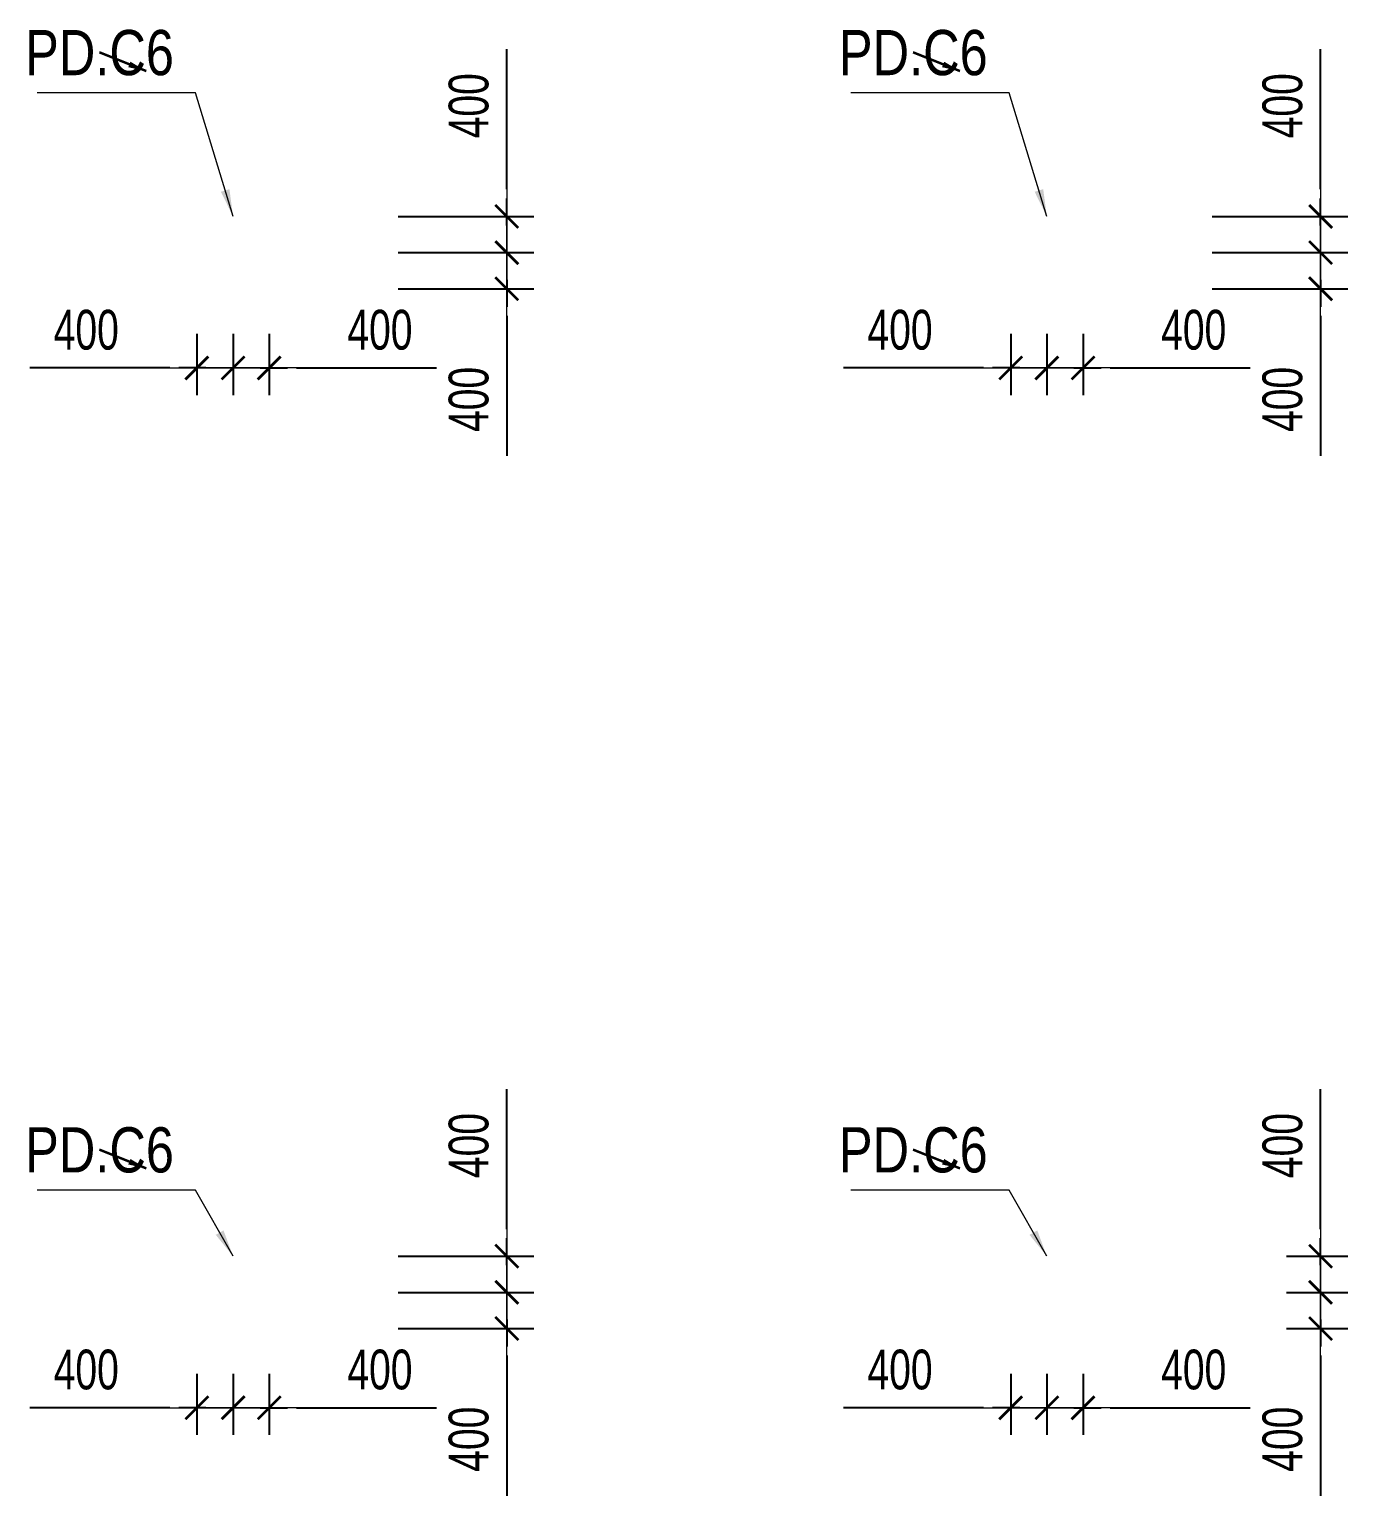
# Model space of a CAD drawing. Header units: millimetres. Extents: x -259680 to 286077, y 2206 to 90611.
# Drawn here: x 70446 to 85027, y 3151 to 19369 of the extents above; entities that cross this region are included whole.
import ezdxf
from ezdxf.enums import TextEntityAlignment as Align

# ---------------------------------------------------------------- set-up
doc = ezdxf.new("R2010")
doc.units = ezdxf.units.MM
doc.layers.get('Defpoints').update_dxf_attribs({"color": 151, "lineweight": 9})
for name, color, linetype, lineweight in [('$0$C1', 20, 'Continuous', 35), ('$1$NDC_S_ANNO', 7, 'Continuous', 20), ('$1$NDC_S_DIM', 1, 'Continuous', 15), ('NDC_S_DIM', 1, 'Continuous', 15)]:
    doc.layers.add(name, color=color, linetype=linetype, lineweight=lineweight)
doc.styles.add('$1$NDC_DIM', font='', dxfattribs={"width": 0.75})
doc.styles.add('$2$ARIAL', font='arial.ttf', dxfattribs={"width": 0.8})
doc.styles.add('NDC_DIM', font='', dxfattribs={"width": 0.75})
doc.styles.get('$1$NDC_DIM').set_extended_font_data('Dotum')
doc.styles.get('NDC_DIM').set_extended_font_data('Dotum')
doc.dimstyles.new('$0$NDC_dim_150', dxfattribs={"dimscale": 150, "dimtxt": 2.2, "dimasz": 1.5, "dimexe": 1.5, "dimexo": 2.5, "dimgap": 1, "dimtad": 1, "dimdec": 0, "dimzin": 0, "dimdsep": 46, "dimtxsty": '$1$NDC_DIM', "dimblk": '$1$DIMMARK', "dimcen": 0.09, "dimdle": 1.2, "dimclrd": 1, "dimclre": 1, "dimclrt": 3, "dimadec": 0, "dimazin": 0, "dimtfac": 1, "dimtdec": 0, "dimtix": 1, "dimtofl": 0, "dimtmove": 0, "dimatfit": 3, "dimfxl": 0, "dimtolj": 1, "dimtzin": 0, "dimarcsym": 0})
doc.dimstyles.new('$1$NDC_dim_iso', dxfattribs={"dimtxt": 2.2, "dimasz": 1, "dimexe": 1.5, "dimexo": 2.5, "dimgap": 1, "dimtad": 1, "dimdec": 0, "dimzin": 0, "dimdsep": 46, "dimtxsty": '$1$NDC_DIM', "dimblk": '$1$DIMMARK', "dimcen": 0.09, "dimdle": 1.2, "dimclrd": 1, "dimclre": 1, "dimclrt": 3, "dimadec": 0, "dimazin": 0, "dimtfac": 1, "dimtdec": 0, "dimtix": 1, "dimtofl": 0, "dimtmove": 0, "dimatfit": 3, "dimfxl": 0, "dimtolj": 1, "dimtzin": 0, "dimarcsym": 0})
doc.dimstyles.new('NDC_dim_200', dxfattribs={"dimscale": 200, "dimtxt": 2.2, "dimasz": 1.5, "dimexe": 1.5, "dimexo": 2.5, "dimgap": 1, "dimtad": 1, "dimdec": 0, "dimzin": 0, "dimdsep": 46, "dimtxsty": 'NDC_DIM', "dimblk": 'DIMMARK', "dimcen": 0.09, "dimdle": 1.2, "dimclrd": 1, "dimclre": 1, "dimclrt": 3, "dimadec": 0, "dimazin": 0, "dimtfac": 1, "dimtdec": 0, "dimtix": 1, "dimtofl": 0, "dimtmove": 0, "dimatfit": 3, "dimfxl": 0, "dimtolj": 1, "dimtzin": 0, "dimarcsym": 0})

# ---------------------------------------------------------------- blocks, each defined once
blk = doc.blocks.new('$1$DIMMARK')
at = {"layer": '$1$NDC_S_DIM', "color": 1}
blk.add_line((-1.5, 0), (1, 0), dxfattribs=at)
at = {"layer": '$1$NDC_S_DIM', "color": 2, "const_width": 0.1}
blk.add_lwpolyline([(-0.424, -0.424), (0.424, 0.424)], dxfattribs=at)
blk = doc.blocks.new('DIMMARK')
at = {"layer": 'NDC_S_DIM', "color": 1}
blk.add_line((-1.5, 0), (1, 0), dxfattribs=at)
at = {"layer": 'NDC_S_DIM', "color": 2, "const_width": 0.1}
blk.add_lwpolyline([(-0.424, -0.424), (0.424, 0.424)], dxfattribs=at)
blk = doc.blocks.new('*D1240')
at = {"layer": 'Defpoints', "color": 0, "ltscale": 100, "transparency": 16777216}
for p in [(72700, 5000), (73100, 5000), (73100, 4124)]:
    blk.add_point(p, dxfattribs=at)
at = {"layer": 'NDC_S_DIM', "color": 1, "lineweight": -2, "ltscale": 100, "transparency": 16777216}
for p, q in [((72700, 4500), (72700, 3824)), ((73100, 4500), (73100, 3824)), ((72400, 4124), (72100, 4124)), ((73400, 4124), (74949, 4124))]:
    blk.add_line(p, q, dxfattribs=at)
at = {"layer": 'NDC_S_DIM', "color": 1, "lineweight": -2, "ltscale": 100, "transparency": 16777216, "xscale": 300, "yscale": 300, "zscale": 300}
blk.add_blockref('DIMMARK', (72700, 4124), dxfattribs=at)
at = {"layer": 'NDC_S_DIM', "color": 1, "lineweight": -2, "ltscale": 100, "transparency": 16777216, "xscale": 300, "yscale": 300, "zscale": 300, "rotation": 180}
blk.add_blockref('DIMMARK', (73100, 4124), dxfattribs=at)
at = {"layer": 'NDC_S_DIM', "color": 3, "ltscale": 100, "transparency": 16777216, "insert": (74324, 4544), "char_height": 440, "attachment_point": 5, "style": 'NDC_DIM'}
blk.add_mtext('\\A1;400', dxfattribs=at)
blk = doc.blocks.new('*D1241')
at = {"layer": 'Defpoints', "color": 0, "ltscale": 100, "transparency": 16777216}
for p in [(72300, 5000), (72700, 5000), (72700, 4124)]:
    blk.add_point(p, dxfattribs=at)
at = {"layer": 'NDC_S_DIM', "color": 1, "lineweight": -2, "ltscale": 100, "transparency": 16777216}
for p, q in [((72300, 4500), (72300, 3824)), ((72700, 4500), (72700, 3824)), ((72000, 4124), (70451, 4124)), ((73000, 4124), (73300, 4124))]:
    blk.add_line(p, q, dxfattribs=at)
at = {"layer": 'NDC_S_DIM', "color": 1, "lineweight": -2, "ltscale": 100, "transparency": 16777216, "xscale": 300, "yscale": 300, "zscale": 300}
blk.add_blockref('DIMMARK', (72300, 4124), dxfattribs=at)
at = {"layer": 'NDC_S_DIM', "color": 1, "lineweight": -2, "ltscale": 100, "transparency": 16777216, "xscale": 300, "yscale": 300, "zscale": 300, "rotation": 180}
blk.add_blockref('DIMMARK', (72700, 4124), dxfattribs=at)
at = {"layer": 'NDC_S_DIM', "color": 3, "ltscale": 100, "transparency": 16777216, "insert": (71076, 4544), "char_height": 440, "attachment_point": 5, "style": 'NDC_DIM'}
blk.add_mtext('\\A1;400', dxfattribs=at)
blk = doc.blocks.new('*D1242')
at = {"layer": 'Defpoints', "color": 0, "ltscale": 100, "transparency": 16777216}
for p in [(73100, 5800), (75727, 5800), (73100, 5400)]:
    blk.add_point(p, dxfattribs=at)
at = {"layer": 'NDC_S_DIM', "color": 1, "lineweight": -2, "ltscale": 100, "transparency": 16777216}
for p, q in [((75727, 6100), (75727, 7649)), ((74527, 5800), (76027, 5800)), ((74527, 5400), (76027, 5400)), ((75727, 5100), (75727, 4800))]:
    blk.add_line(p, q, dxfattribs=at)
at = {"layer": 'NDC_S_DIM', "color": 1, "lineweight": -2, "ltscale": 100, "transparency": 16777216, "xscale": 300, "yscale": 300, "zscale": 300}
for p, rotation in [((75727, 5800), 270), ((75727, 5400), 90)]:
    blk.add_blockref('DIMMARK', p, dxfattribs=dict(at, rotation=rotation))
at = {"layer": 'NDC_S_DIM', "color": 3, "ltscale": 100, "transparency": 16777216, "insert": (75307, 7024), "char_height": 440, "attachment_point": 5, "rotation": 90, "style": 'NDC_DIM'}
blk.add_mtext('\\A1;400', dxfattribs=at)
blk = doc.blocks.new('*D1243')
at = {"layer": 'Defpoints', "color": 0, "ltscale": 100, "transparency": 16777216}
for p in [(73100, 5400), (75727, 5400), (73100, 5000)]:
    blk.add_point(p, dxfattribs=at)
at = {"layer": 'NDC_S_DIM', "color": 1, "lineweight": -2, "ltscale": 100, "transparency": 16777216}
for p, q in [((75727, 5700), (75727, 6000)), ((74527, 5400), (76027, 5400)), ((74527, 5000), (76027, 5000)), ((75727, 4700), (75727, 3151))]:
    blk.add_line(p, q, dxfattribs=at)
at = {"layer": 'NDC_S_DIM', "color": 1, "lineweight": -2, "ltscale": 100, "transparency": 16777216, "xscale": 300, "yscale": 300, "zscale": 300}
for p, rotation in [((75727, 5400), 270), ((75727, 5000), 90)]:
    blk.add_blockref('DIMMARK', p, dxfattribs=dict(at, rotation=rotation))
at = {"layer": 'NDC_S_DIM', "color": 3, "ltscale": 100, "transparency": 16777216, "insert": (75307, 3776), "char_height": 440, "attachment_point": 5, "rotation": 90, "style": 'NDC_DIM'}
blk.add_mtext('\\A1;400', dxfattribs=at)
blk = doc.blocks.new('*D1244')
at = {"layer": 'Defpoints', "color": 0, "ltscale": 100, "transparency": 16777216}
for p in [(81700, 5000), (82100, 5000), (82100, 4124)]:
    blk.add_point(p, dxfattribs=at)
at = {"layer": 'NDC_S_DIM', "color": 1, "lineweight": -2, "ltscale": 100, "transparency": 16777216}
for p, q in [((81700, 4500), (81700, 3824)), ((82100, 4500), (82100, 3824)), ((81400, 4124), (81100, 4124)), ((82400, 4124), (83949, 4124))]:
    blk.add_line(p, q, dxfattribs=at)
at = {"layer": 'NDC_S_DIM', "color": 1, "lineweight": -2, "ltscale": 100, "transparency": 16777216, "xscale": 300, "yscale": 300, "zscale": 300}
blk.add_blockref('DIMMARK', (81700, 4124), dxfattribs=at)
at = {"layer": 'NDC_S_DIM', "color": 1, "lineweight": -2, "ltscale": 100, "transparency": 16777216, "xscale": 300, "yscale": 300, "zscale": 300, "rotation": 180}
blk.add_blockref('DIMMARK', (82100, 4124), dxfattribs=at)
at = {"layer": 'NDC_S_DIM', "color": 3, "ltscale": 100, "transparency": 16777216, "insert": (83324, 4544), "char_height": 440, "attachment_point": 5, "style": 'NDC_DIM'}
blk.add_mtext('\\A1;400', dxfattribs=at)
blk = doc.blocks.new('*D1245')
at = {"layer": 'Defpoints', "color": 0, "ltscale": 100, "transparency": 16777216}
for p in [(81300, 5000), (81700, 5000), (81700, 4124)]:
    blk.add_point(p, dxfattribs=at)
at = {"layer": 'NDC_S_DIM', "color": 1, "lineweight": -2, "ltscale": 100, "transparency": 16777216}
for p, q in [((81300, 4500), (81300, 3824)), ((81700, 4500), (81700, 3824)), ((81000, 4124), (79451, 4124)), ((82000, 4124), (82300, 4124))]:
    blk.add_line(p, q, dxfattribs=at)
at = {"layer": 'NDC_S_DIM', "color": 1, "lineweight": -2, "ltscale": 100, "transparency": 16777216, "xscale": 300, "yscale": 300, "zscale": 300}
blk.add_blockref('DIMMARK', (81300, 4124), dxfattribs=at)
at = {"layer": 'NDC_S_DIM', "color": 1, "lineweight": -2, "ltscale": 100, "transparency": 16777216, "xscale": 300, "yscale": 300, "zscale": 300, "rotation": 180}
blk.add_blockref('DIMMARK', (81700, 4124), dxfattribs=at)
at = {"layer": 'NDC_S_DIM', "color": 3, "ltscale": 100, "transparency": 16777216, "insert": (80076, 4544), "char_height": 440, "attachment_point": 5, "style": 'NDC_DIM'}
blk.add_mtext('\\A1;400', dxfattribs=at)
blk = doc.blocks.new('*D1246')
at = {"layer": 'Defpoints', "color": 0, "ltscale": 100, "transparency": 16777216}
for p in [(83851, 5800), (84727, 5800), (83851, 5400)]:
    blk.add_point(p, dxfattribs=at)
at = {"layer": 'NDC_S_DIM', "color": 1, "lineweight": -2, "ltscale": 100, "transparency": 16777216}
for p, q in [((84727, 6100), (84727, 7649)), ((84351, 5800), (85027, 5800)), ((84351, 5400), (85027, 5400)), ((84727, 5100), (84727, 4800))]:
    blk.add_line(p, q, dxfattribs=at)
at = {"layer": 'NDC_S_DIM', "color": 1, "lineweight": -2, "ltscale": 100, "transparency": 16777216, "xscale": 300, "yscale": 300, "zscale": 300}
for p, rotation in [((84727, 5800), 270), ((84727, 5400), 90)]:
    blk.add_blockref('DIMMARK', p, dxfattribs=dict(at, rotation=rotation))
at = {"layer": 'NDC_S_DIM', "color": 3, "ltscale": 100, "transparency": 16777216, "insert": (84307, 7024), "char_height": 440, "attachment_point": 5, "rotation": 90, "style": 'NDC_DIM'}
blk.add_mtext('\\A1;400', dxfattribs=at)
blk = doc.blocks.new('*D1247')
at = {"layer": 'Defpoints', "color": 0, "ltscale": 100, "transparency": 16777216}
for p in [(83851, 5400), (84727, 5400), (83851, 5000)]:
    blk.add_point(p, dxfattribs=at)
at = {"layer": 'NDC_S_DIM', "color": 1, "lineweight": -2, "ltscale": 100, "transparency": 16777216}
for p, q in [((84727, 5700), (84727, 6000)), ((84351, 5400), (85027, 5400)), ((84351, 5000), (85027, 5000)), ((84727, 4700), (84727, 3151))]:
    blk.add_line(p, q, dxfattribs=at)
at = {"layer": 'NDC_S_DIM', "color": 1, "lineweight": -2, "ltscale": 100, "transparency": 16777216, "xscale": 300, "yscale": 300, "zscale": 300}
for p, rotation in [((84727, 5400), 270), ((84727, 5000), 90)]:
    blk.add_blockref('DIMMARK', p, dxfattribs=dict(at, rotation=rotation))
at = {"layer": 'NDC_S_DIM', "color": 3, "ltscale": 100, "transparency": 16777216, "insert": (84307, 3776), "char_height": 440, "attachment_point": 5, "rotation": 90, "style": 'NDC_DIM'}
blk.add_mtext('\\A1;400', dxfattribs=at)
blk = doc.blocks.new('*D1264')
at = {"layer": 'Defpoints', "color": 0, "ltscale": 100, "transparency": 16777216}
for p in [(81700, 16500), (82100, 16500), (82100, 15624)]:
    blk.add_point(p, dxfattribs=at)
at = {"layer": 'NDC_S_DIM', "color": 1, "lineweight": -2, "ltscale": 100, "transparency": 16777216}
for p, q in [((81700, 16000), (81700, 15324)), ((82100, 16000), (82100, 15324)), ((81400, 15624), (81100, 15624)), ((82400, 15624), (83949, 15624))]:
    blk.add_line(p, q, dxfattribs=at)
at = {"layer": 'NDC_S_DIM', "color": 1, "lineweight": -2, "ltscale": 100, "transparency": 16777216, "xscale": 300, "yscale": 300, "zscale": 300}
blk.add_blockref('DIMMARK', (81700, 15624), dxfattribs=at)
at = {"layer": 'NDC_S_DIM', "color": 1, "lineweight": -2, "ltscale": 100, "transparency": 16777216, "xscale": 300, "yscale": 300, "zscale": 300, "rotation": 180}
blk.add_blockref('DIMMARK', (82100, 15624), dxfattribs=at)
at = {"layer": 'NDC_S_DIM', "color": 3, "ltscale": 100, "transparency": 16777216, "insert": (83324, 16044), "char_height": 440, "attachment_point": 5, "style": 'NDC_DIM'}
blk.add_mtext('\\A1;400', dxfattribs=at)
blk = doc.blocks.new('*D1265')
at = {"layer": 'Defpoints', "color": 0, "ltscale": 100, "transparency": 16777216}
for p in [(81300, 16500), (81700, 16500), (81700, 15624)]:
    blk.add_point(p, dxfattribs=at)
at = {"layer": 'NDC_S_DIM', "color": 1, "lineweight": -2, "ltscale": 100, "transparency": 16777216}
for p, q in [((81300, 16000), (81300, 15324)), ((81700, 16000), (81700, 15324)), ((81000, 15624), (79451, 15624)), ((82000, 15624), (82300, 15624))]:
    blk.add_line(p, q, dxfattribs=at)
at = {"layer": 'NDC_S_DIM', "color": 1, "lineweight": -2, "ltscale": 100, "transparency": 16777216, "xscale": 300, "yscale": 300, "zscale": 300}
blk.add_blockref('DIMMARK', (81300, 15624), dxfattribs=at)
at = {"layer": 'NDC_S_DIM', "color": 1, "lineweight": -2, "ltscale": 100, "transparency": 16777216, "xscale": 300, "yscale": 300, "zscale": 300, "rotation": 180}
blk.add_blockref('DIMMARK', (81700, 15624), dxfattribs=at)
at = {"layer": 'NDC_S_DIM', "color": 3, "ltscale": 100, "transparency": 16777216, "insert": (80076, 16044), "char_height": 440, "attachment_point": 5, "style": 'NDC_DIM'}
blk.add_mtext('\\A1;400', dxfattribs=at)
blk = doc.blocks.new('*D1266')
at = {"layer": 'Defpoints', "color": 0, "ltscale": 100, "transparency": 16777216}
for p in [(82100, 17300), (84727, 17300), (82100, 16900)]:
    blk.add_point(p, dxfattribs=at)
at = {"layer": 'NDC_S_DIM', "color": 1, "lineweight": -2, "ltscale": 100, "transparency": 16777216}
for p, q in [((84727, 17600), (84727, 19149)), ((83527, 17300), (85027, 17300)), ((83527, 16900), (85027, 16900)), ((84727, 16600), (84727, 16300))]:
    blk.add_line(p, q, dxfattribs=at)
at = {"layer": 'NDC_S_DIM', "color": 1, "lineweight": -2, "ltscale": 100, "transparency": 16777216, "xscale": 300, "yscale": 300, "zscale": 300}
for p, rotation in [((84727, 17300), 270), ((84727, 16900), 90)]:
    blk.add_blockref('DIMMARK', p, dxfattribs=dict(at, rotation=rotation))
at = {"layer": 'NDC_S_DIM', "color": 3, "ltscale": 100, "transparency": 16777216, "insert": (84307, 18524), "char_height": 440, "attachment_point": 5, "rotation": 90, "style": 'NDC_DIM'}
blk.add_mtext('\\A1;400', dxfattribs=at)
blk = doc.blocks.new('*D1267')
at = {"layer": 'Defpoints', "color": 0, "ltscale": 100, "transparency": 16777216}
for p in [(82100, 16900), (84727, 16900), (82100, 16500)]:
    blk.add_point(p, dxfattribs=at)
at = {"layer": 'NDC_S_DIM', "color": 1, "lineweight": -2, "ltscale": 100, "transparency": 16777216}
for p, q in [((84727, 17200), (84727, 17500)), ((83527, 16900), (85027, 16900)), ((83527, 16500), (85027, 16500)), ((84727, 16200), (84727, 14651))]:
    blk.add_line(p, q, dxfattribs=at)
at = {"layer": 'NDC_S_DIM', "color": 1, "lineweight": -2, "ltscale": 100, "transparency": 16777216, "xscale": 300, "yscale": 300, "zscale": 300}
for p, rotation in [((84727, 16900), 270), ((84727, 16500), 90)]:
    blk.add_blockref('DIMMARK', p, dxfattribs=dict(at, rotation=rotation))
at = {"layer": 'NDC_S_DIM', "color": 3, "ltscale": 100, "transparency": 16777216, "insert": (84307, 15276), "char_height": 440, "attachment_point": 5, "rotation": 90, "style": 'NDC_DIM'}
blk.add_mtext('\\A1;400', dxfattribs=at)
blk = doc.blocks.new('*D1268')
at = {"layer": 'Defpoints', "color": 0, "ltscale": 100, "transparency": 16777216}
for p in [(72700, 16500), (73100, 16500), (73100, 15624)]:
    blk.add_point(p, dxfattribs=at)
at = {"layer": 'NDC_S_DIM', "color": 1, "lineweight": -2, "ltscale": 100, "transparency": 16777216}
for p, q in [((72700, 16000), (72700, 15324)), ((73100, 16000), (73100, 15324)), ((72400, 15624), (72100, 15624)), ((73400, 15624), (74949, 15624))]:
    blk.add_line(p, q, dxfattribs=at)
at = {"layer": 'NDC_S_DIM', "color": 1, "lineweight": -2, "ltscale": 100, "transparency": 16777216, "xscale": 300, "yscale": 300, "zscale": 300}
blk.add_blockref('DIMMARK', (72700, 15624), dxfattribs=at)
at = {"layer": 'NDC_S_DIM', "color": 1, "lineweight": -2, "ltscale": 100, "transparency": 16777216, "xscale": 300, "yscale": 300, "zscale": 300, "rotation": 180}
blk.add_blockref('DIMMARK', (73100, 15624), dxfattribs=at)
at = {"layer": 'NDC_S_DIM', "color": 3, "ltscale": 100, "transparency": 16777216, "insert": (74324, 16044), "char_height": 440, "attachment_point": 5, "style": 'NDC_DIM'}
blk.add_mtext('\\A1;400', dxfattribs=at)
blk = doc.blocks.new('*D1269')
at = {"layer": 'Defpoints', "color": 0, "ltscale": 100, "transparency": 16777216}
for p in [(72300, 16500), (72700, 16500), (72700, 15624)]:
    blk.add_point(p, dxfattribs=at)
at = {"layer": 'NDC_S_DIM', "color": 1, "lineweight": -2, "ltscale": 100, "transparency": 16777216}
for p, q in [((72300, 16000), (72300, 15324)), ((72700, 16000), (72700, 15324)), ((72000, 15624), (70451, 15624)), ((73000, 15624), (73300, 15624))]:
    blk.add_line(p, q, dxfattribs=at)
at = {"layer": 'NDC_S_DIM', "color": 1, "lineweight": -2, "ltscale": 100, "transparency": 16777216, "xscale": 300, "yscale": 300, "zscale": 300}
blk.add_blockref('DIMMARK', (72300, 15624), dxfattribs=at)
at = {"layer": 'NDC_S_DIM', "color": 1, "lineweight": -2, "ltscale": 100, "transparency": 16777216, "xscale": 300, "yscale": 300, "zscale": 300, "rotation": 180}
blk.add_blockref('DIMMARK', (72700, 15624), dxfattribs=at)
at = {"layer": 'NDC_S_DIM', "color": 3, "ltscale": 100, "transparency": 16777216, "insert": (71076, 16044), "char_height": 440, "attachment_point": 5, "style": 'NDC_DIM'}
blk.add_mtext('\\A1;400', dxfattribs=at)
blk = doc.blocks.new('*D1270')
at = {"layer": 'Defpoints', "color": 0, "ltscale": 100, "transparency": 16777216}
for p in [(73100, 17300), (75727, 17300), (73100, 16900)]:
    blk.add_point(p, dxfattribs=at)
at = {"layer": 'NDC_S_DIM', "color": 1, "lineweight": -2, "ltscale": 100, "transparency": 16777216}
for p, q in [((75727, 17600), (75727, 19149)), ((74527, 17300), (76027, 17300)), ((74527, 16900), (76027, 16900)), ((75727, 16600), (75727, 16300))]:
    blk.add_line(p, q, dxfattribs=at)
at = {"layer": 'NDC_S_DIM', "color": 1, "lineweight": -2, "ltscale": 100, "transparency": 16777216, "xscale": 300, "yscale": 300, "zscale": 300}
for p, rotation in [((75727, 17300), 270), ((75727, 16900), 90)]:
    blk.add_blockref('DIMMARK', p, dxfattribs=dict(at, rotation=rotation))
at = {"layer": 'NDC_S_DIM', "color": 3, "ltscale": 100, "transparency": 16777216, "insert": (75307, 18524), "char_height": 440, "attachment_point": 5, "rotation": 90, "style": 'NDC_DIM'}
blk.add_mtext('\\A1;400', dxfattribs=at)
blk = doc.blocks.new('*D1271')
at = {"layer": 'Defpoints', "color": 0, "ltscale": 100, "transparency": 16777216}
for p in [(73100, 16900), (75727, 16900), (73100, 16500)]:
    blk.add_point(p, dxfattribs=at)
at = {"layer": 'NDC_S_DIM', "color": 1, "lineweight": -2, "ltscale": 100, "transparency": 16777216}
for p, q in [((75727, 17200), (75727, 17500)), ((74527, 16900), (76027, 16900)), ((74527, 16500), (76027, 16500)), ((75727, 16200), (75727, 14651))]:
    blk.add_line(p, q, dxfattribs=at)
at = {"layer": 'NDC_S_DIM', "color": 1, "lineweight": -2, "ltscale": 100, "transparency": 16777216, "xscale": 300, "yscale": 300, "zscale": 300}
for p, rotation in [((75727, 16900), 270), ((75727, 16500), 90)]:
    blk.add_blockref('DIMMARK', p, dxfattribs=dict(at, rotation=rotation))
at = {"layer": 'NDC_S_DIM', "color": 3, "ltscale": 100, "transparency": 16777216, "insert": (75307, 15276), "char_height": 440, "attachment_point": 5, "rotation": 90, "style": 'NDC_DIM'}
blk.add_mtext('\\A1;400', dxfattribs=at)
blk = doc.blocks.new('*U212')
at = {"layer": '$1$NDC_S_ANNO', "ltscale": 0.8, "style": '$2$ARIAL', "width": 0.8}
blk.add_attdef('TEN', text='', height=2.5, dxfattribs=at).set_placement((-2.578, 1.026), align=Align.MIDDLE_CENTER)
at = {"layer": '$1$NDC_S_ANNO', "ltscale": 0.8, "style": '$2$ARIAL', "width": 0.8, "flags": 1}
blk.add_attdef('CHU_THICH', text='', height=2.5, dxfattribs=at).set_placement((0, 0), align=Align.MIDDLE_CENTER)
at = {"layer": 'Defpoints'}
blk.add_leader([(0, 0), (-2.578, 1.026)], dimstyle='$1$NDC_dim_iso', override={"dimgap": 0.625, "dimtad": 0}, dxfattribs=at)
blk = doc.blocks.new('$0$co t check')
at = {"layer": '$0$C1', "xscale": 200, "yscale": 200, "zscale": 200}
for p in [(69698, 18907), (78698, 18907), (69698, 6771), (78698, 6771)]:
    blk.add_blockref('*U212', p, dxfattribs=at).add_auto_attribs({'TEN': 'PD.C6'})
at = {"layer": '$0$C1'}
for points in [[(70659, 17300), (70242, 18668), (68493, 18668)], [(79659, 17300), (79242, 18668), (77493, 18668)], [(70659, 5800), (70242, 6532), (68493, 6532)], [(79659, 5800), (79242, 6532), (77493, 6532)]]:
    blk.add_leader(points, dimstyle='$0$NDC_dim_150', override={"dimasz": 2, "dimgap": 1, "dimtad": 0}, dxfattribs=at)

msp = doc.modelspace()

# ---------------------------------------------------------------- block references
at = {"layer": '$1$NDC_S_DIM'}
msp.add_blockref('$0$co t check', (2040.6, 0), dxfattribs=at)

# ---------------------------------------------------------------- dimensions: what is measured, and where the dimension line sits
at = {"layer": 'NDC_S_DIM', "ltscale": 100}
for base, p1, p2, picture, middle in [((75726.7, 17300), (73100, 16900), (73100, 17300), '*D1270', (75726.7, 18524.3)), ((84726.7, 17300), (82100, 16900), (82100, 17300), '*D1266', (84726.7, 18524.3)), ((75726.7, 16900), (73100, 16500), (73100, 16900), '*D1271', (75726.7, 15275.7)), ((84726.7, 16900), (82100, 16500), (82100, 16900), '*D1267', (84726.7, 15275.7)), ((75726.7, 5800), (73100, 5400), (73100, 5800), '*D1242', (75726.7, 7024.3)), ((84726.7, 5800), (83851.2, 5400), (83851.2, 5800), '*D1246', (84726.7, 7024.3)), ((75726.7, 5400), (73100, 5000), (73100, 5400), '*D1243', (75726.7, 3775.7)), ((84726.7, 5400), (83851.2, 5000), (83851.2, 5400), '*D1247', (84726.7, 3775.7))]:
    dim = msp.add_linear_dim(base=base, p1=p1, p2=p2, angle=90, dimstyle='NDC_dim_200', dxfattribs=at)
    dim.commit()
    dim.dimension.update_dxf_attribs({"geometry": picture, "text_midpoint": middle, "dimtype": 160})
for base, p1, p2, picture, middle in [((72700, 15624.4), (72300, 16500), (72700, 16500), '*D1269', (71075.7, 15624.4)), ((73100, 15624.4), (72700, 16500), (73100, 16500), '*D1268', (74324.3, 15624.4)), ((81700, 15624.4), (81300, 16500), (81700, 16500), '*D1265', (80075.7, 15624.4)), ((82100, 15624.4), (81700, 16500), (82100, 16500), '*D1264', (83324.3, 15624.4)), ((72700, 4124.4), (72300, 5000), (72700, 5000), '*D1241', (71075.7, 4124.4)), ((73100, 4124.4), (72700, 5000), (73100, 5000), '*D1240', (74324.3, 4124.4)), ((81700, 4124.4), (81300, 5000), (81700, 5000), '*D1245', (80075.7, 4124.4)), ((82100, 4124.4), (81700, 5000), (82100, 5000), '*D1244', (83324.3, 4124.4))]:
    dim = msp.add_linear_dim(base=base, p1=p1, p2=p2, dimstyle='NDC_dim_200', dxfattribs=at)
    dim.commit()
    dim.dimension.update_dxf_attribs({"geometry": picture, "text_midpoint": middle, "dimtype": 160})

doc.saveas('drawing.dxf')
